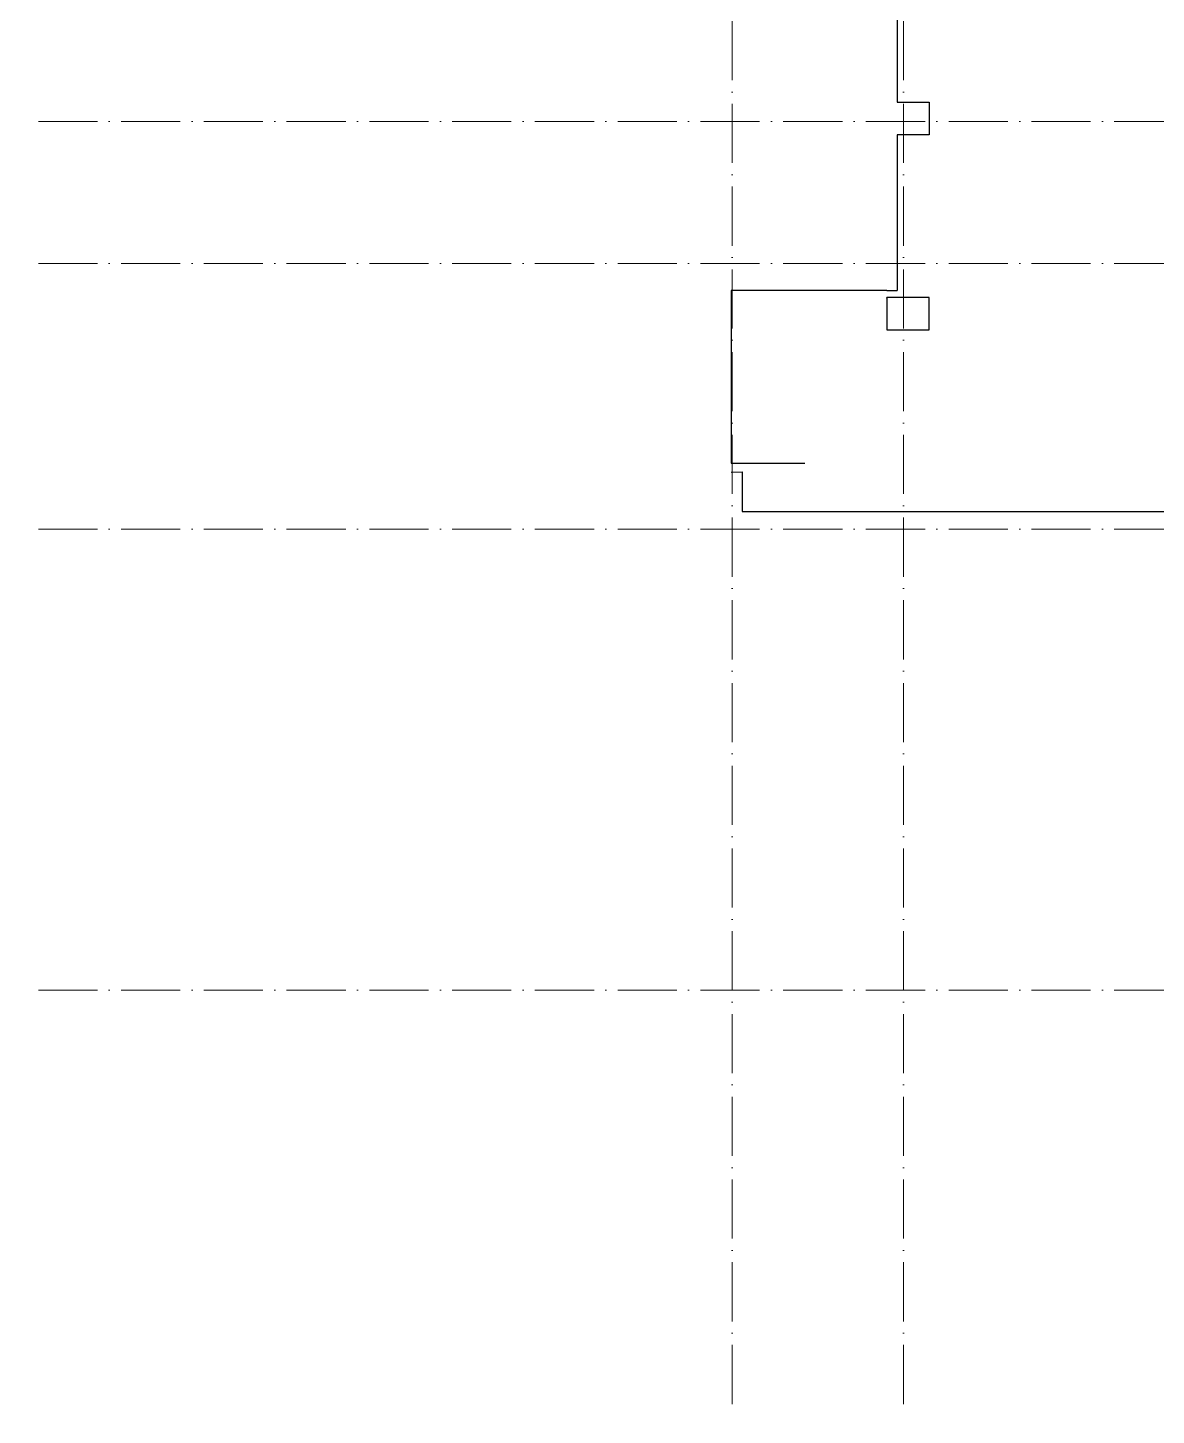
# Model space of a CAD drawing. Header units: millimetres. Extents: x -537608 to 253996, y -217170 to 186033.
# Drawn here: x 52700 to 71791, y 136137 to 159615 of the extents above; entities that cross this region are included whole.
import ezdxf

# ---------------------------------------------------------------- set-up
doc = ezdxf.new("R2010")
doc.units = ezdxf.units.MM
doc.linetypes.add('50_200_ШТРИХ_1Т_ш5_п1_п1_', pattern=[1400, 1000, -200, 0, -200])
doc.layers.add('Оси-3', color=7, linetype='50_200_ШТРИХ_1Т_ш5_п1_п1_', lineweight=9, true_color=0xaaaaaa)

# ---------------------------------------------------------------- blocks, each defined once
blk = doc.blocks.new('osi')
at = {"layer": 'Оси-3'}
for p, q in [((18190.8, 126205.7), (18190.8, 83013.9)), ((21090.8, 126205.7), (21090.8, 83013.9)), ((48058.7, 104905.8), (6276.8, 104905.8)), ((48058.7, 102505.8), (6276.8, 102505.8)), ((48058.7, 98005.8), (6276.8, 98005.8)), ((48058.7, 90205.8), (6276.8, 90205.8))]:
    blk.add_line(p, q, dxfattribs=at)

msp = doc.modelspace()

# ---------------------------------------------------------------- linework, layer by layer
at = {"lineweight": 30}
for points in [[(73382.4435, 163278.9537), (67408.4435, 163278.9537), (67408.4435, 158357.9537), (67950.4435, 158357.9537), (67950.4435, 157800.9537), (67408.4435, 157800.9537), (67408.4435, 155168.9537)], [(67230.4435, 155168.9537), (64599.4435, 155168.9537), (64599.4435, 155038.9537)], [(64599.4435, 155038.9537), (64599.4435, 152245.9537), (65846.6768, 152245.9537)], [(67230.4435, 155168.9537), (67408.4435, 155168.9537)], [(67230.4435, 155038.9537), (67230.4435, 155047.9537)], [(64599.4435, 152093.9537), (64784.3902, 152098.3932), (64784.3902, 151428.3932), (75554.3902, 151428.3932)]]:
    msp.add_lwpolyline(points, dxfattribs=at)
msp.add_lwpolyline([(67950.4435, 155047.9537), (67230.4435, 155047.9537), (67230.4435, 154502.9537), (67950.4435, 154502.9537)], close=True, dxfattribs=at)

# ---------------------------------------------------------------- block references
msp.add_blockref('osi', (46423.6239, 53122.5792))

doc.saveas('drawing.dxf')
